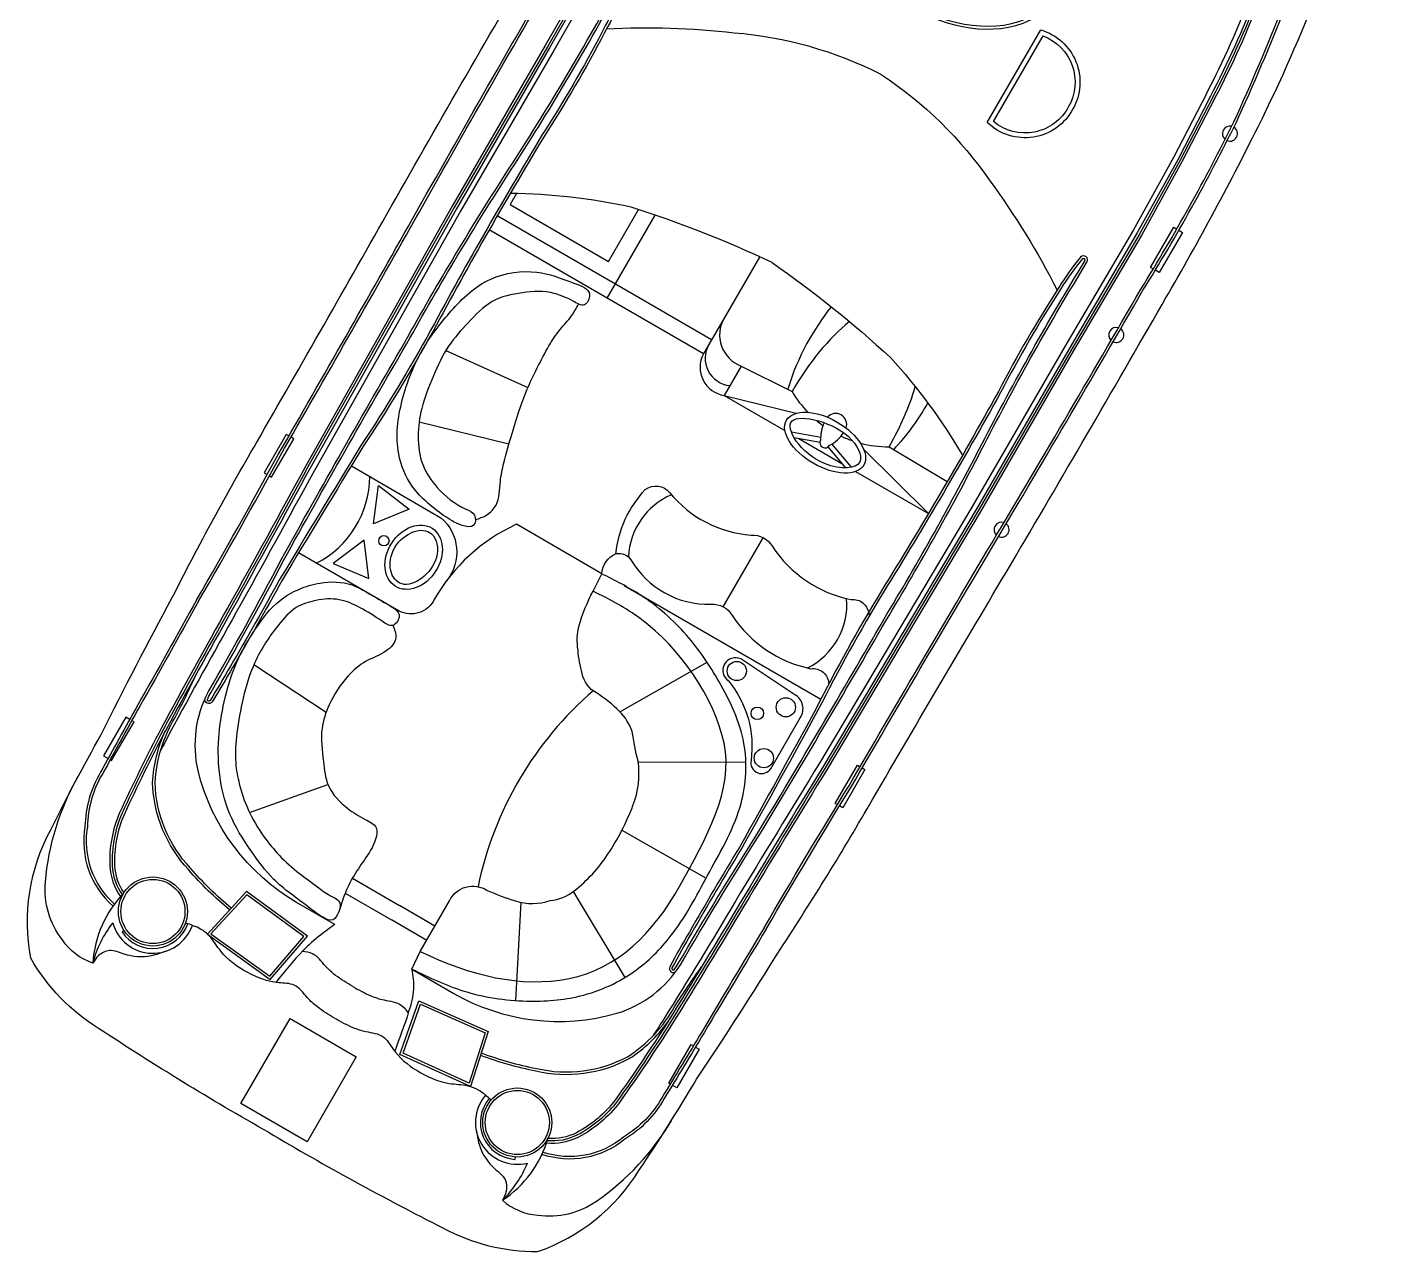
# Model space of a CAD drawing. Header units: metres. Extents: x 334693 to 340967, y 1773231 to 1777706.
# Drawn here: x 335615.61 to 335658.87, y 1775472.58 to 1775511.24 of the extents above; entities that cross this region are included whole.
import ezdxf

# ---------------------------------------------------------------- set-up
doc = ezdxf.new("R2010")
doc.units = ezdxf.units.M

msp = doc.modelspace()

# ---------------------------------------------------------------- linework, layer by layer
at = {"color": 32, "true_color": 0xcd6928}
for p, q in [((335634.174, 1775503.133), (335630.446, 1775505.292)), ((335633.916, 1775502.687), (335630.189, 1775504.845)), ((335628.824, 1775501.04), (335631.414, 1775499.872)), ((335638.149, 1775500.544), (335637.614, 1775499.618)), ((335637.614, 1775499.618), (335639.529, 1775498.509)), ((335637.614, 1775499.618), (335639.887, 1775499.053)), ((335627.98, 1775498.789), (335630.814, 1775498.091)), ((335640.667, 1775498.286), (335639.735, 1775498.453)), ((335640.64, 1775498.134), (335639.818, 1775498.282)), ((335639.967, 1775498.255), (335641.322, 1775497.47)), ((335640.883, 1775497.994), (335641.44, 1775497.33)), ((335641, 1775498.093), (335641.624, 1775497.35)), ((335642.013, 1775497.922), (335644.057, 1775495.886)), ((335641.76, 1775497.217), (335644.057, 1775495.886)), ((335637.582, 1775492.939), (335638.846, 1775495.121)), ((335634.454, 1775493.617), (335640.663, 1775490.021)), ((335622.761, 1775491.12), (335625.043, 1775489.618)), ((335634.311, 1775489.63), (335637.068, 1775491.191)), ((335634.894, 1775488.037), (335638.294, 1775488.044)), ((335622.625, 1775486.442), (335625.099, 1775487.326)), ((335634.382, 1775485.89), (335637.041, 1775484.374)), ((335625.868, 1775484.368), (335627.361, 1775483.504)), ((335625.642, 1775483.9), (335627.101, 1775483.055)), ((335632.844, 1775483.947), (335634.47, 1775481.231)), ((335628.476, 1775482.858), (335627.361, 1775483.504)), ((335631.188, 1775483.609), (335631.024, 1775480.507)), ((335628.218, 1775482.408), (335627.101, 1775483.055)), ((335618.664, 1775482.715), (335618.6, 1775482.672)), ((335631.005, 1775475.567), (335631, 1775475.491))]:
    msp.add_line(p, q, dxfattribs=at)
for points in [[(335623.217, 1775476.348, -0.01736), (335617.855, 1775479.628, -0.12634), (335615.716, 1775481.846, -0.172899), (335616.344, 1775485.896, -0.013884), (335617.94, 1775488.909, -0.008973), (335620.181, 1775493.232, -0.01509), (335622.84, 1775498.125, 0.002245), (335627.092, 1775505.582, -0.003342), (335631.851, 1775513.837, -0.016984), (335635.212, 1775519.26, -0.024546), (335638.071, 1775523.135, -0.067942), (335642.289, 1775527.647, -0.033948), (335645.714, 1775530.198, -0.022001), (335649.081, 1775532.293, -0.042872), (335652.67, 1775533.799, -0.059514), (335654.878, 1775534.238, -0.046364), (335655.992, 1775534.245, -0.104882), (335656.647, 1775534.069, -0.104882)], [(335623.217, 1775476.348, 0.01736), (335628.73, 1775473.329, 0.12634), (335631.718, 1775472.578, 0.172899), (335634.918, 1775475.138, 0.013884), (335636.738, 1775478.021, 0.008973), (335639.373, 1775482.117, 0.01509), (335642.294, 1775486.858, -0.002245), (335646.646, 1775494.256, 0.003342), (335651.438, 1775502.493, 0.016984), (335654.47, 1775508.106, 0.024546), (335656.408, 1775512.515, 0.067942), (335658.223, 1775518.418, 0.033948), (335658.731, 1775522.659, 0.022001), (335658.873, 1775526.622, 0.042872), (335658.392, 1775530.484, 0.059514), (335657.675, 1775532.618, 0.046364), (335657.126, 1775533.588, 0.104882), (335656.647, 1775534.069, 0.104882)], [(335620.958, 1775493.176, 0.006425), (335623.529, 1775497.755, 0.002217), (335627.773, 1775505.197, -0.003368), (335632.537, 1775513.535, -0.024633), (335635.662, 1775518.715, -0.015037), (335638.08, 1775521.903, -0.025439), (335639.509, 1775523.617, -0.013843), (335642.698, 1775526.994, -0.040266), (335646.155, 1775529.636, -0.016729), (335649.702, 1775531.627, -0.029739), (335653.593, 1775533.056, 0.01525), (335655.495, 1775533.488, -0.132389), (335655.85, 1775533.501, -0.028442), (335655.989, 1775533.469, -0.028442)], [(335621.025, 1775493.138, 0.006424), (335623.596, 1775497.717, 0.002217), (335627.84, 1775505.16, -0.003368), (335632.604, 1775513.497, -0.024633), (335635.725, 1775518.671, -0.015038), (335638.14, 1775521.856, -0.025461), (335639.566, 1775523.565, -0.013839), (335642.751, 1775526.938, -0.040238), (335646.195, 1775529.571, -0.016715), (335649.735, 1775531.558, -0.029693), (335653.612, 1775532.982, 0.015234), (335655.516, 1775533.414, -0.134036), (335655.835, 1775533.426, -0.024879), (335655.95, 1775533.4, -0.024879)], [(335638.871, 1775482.802, -0.006424), (335641.563, 1775487.311, -0.002217), (335645.907, 1775494.696, 0.003368), (335650.768, 1775502.977, 0.024633), (335653.703, 1775508.258, 0.015038), (335655.264, 1775511.938, 0.025461), (335656.037, 1775514.026, 0.013839), (335657.378, 1775518.467, 0.040238), (335657.947, 1775522.764, 0.016715), (335657.909, 1775526.823, 0.029693), (335657.215, 1775530.895, -0.015234), (335656.643, 1775532.761, 0.134036), (335656.494, 1775533.044, 0.024879), (335656.415, 1775533.131, 0.024879)], [(335638.937, 1775482.763, -0.006425), (335641.629, 1775487.272, -0.002217), (335645.973, 1775494.657, 0.003368), (335650.834, 1775502.938, 0.024633), (335653.772, 1775508.225, 0.015037), (335655.335, 1775511.909, 0.025439), (335656.11, 1775514.002, 0.013843), (335657.452, 1775518.448, 0.040266), (335658.024, 1775522.761, 0.016729), (335657.986, 1775526.829, 0.029739), (335657.289, 1775530.916, -0.01525), (335656.717, 1775532.78, 0.132389), (335656.552, 1775533.094, 0.028442), (335656.455, 1775533.2, 0.028442)], [(335652.972, 1775509.076, 0.031588), (335654.413, 1775512.282, 0.004924), (335655.194, 1775514.497, 0.028433), (335656.23, 1775518.443, 0.042917), (335656.709, 1775522.516, 0.035379), (335656.751, 1775526.614, 0.02413), (335656.331, 1775530.405, 0.075408), (335655.902, 1775532.245, 0.075408)], [(335653.04, 1775509.041, 0.031592), (335654.485, 1775512.255, 0.004926), (335655.267, 1775514.472, 0.028436), (335656.305, 1775518.427, 0.042895), (335656.785, 1775522.511, 0.035363), (335656.827, 1775526.618, 0.024111), (335656.407, 1775530.415, 0.077658), (335655.951, 1775532.329, 0.077658)], [(335653.108, 1775509.005, 0.031596), (335654.557, 1775512.229, 0.004928), (335655.339, 1775514.448, 0.02844), (335656.38, 1775518.412, 0.042875), (335656.862, 1775522.507, 0.035347), (335656.904, 1775526.623, 0.024093), (335656.483, 1775530.424, 0.079837), (335655.999, 1775532.413)], [(335652.836, 1775509.148, 0.031581), (335654.269, 1775512.335, 0.00492), (335655.048, 1775514.545, 0.028426), (335656.08, 1775518.473, 0.042959), (335656.555, 1775522.524, 0.035411), (335656.598, 1775526.604, 0.028829), (335656.247, 1775529.787, 0.092336), (335655.541, 1775531.621, 0.080328)], [(335636.669, 1775518.526), (335635.44, 1775516.62), (335634.079, 1775514.378), (335631.962, 1775510.668), (335629.022, 1775505.592), (335624.4, 1775497.397, -0.002601), (335621.937, 1775492.921, 0.004411), (335619.84, 1775489.116, 0.013009), (335618.518, 1775486.433, 0.113396), (335618.209, 1775484.768, 0.146005), (335618.548, 1775483.793, 1.595219)], [(335636.733, 1775518.484), (335635.505, 1775516.579), (335634.145, 1775514.339), (335632.028, 1775510.63), (335629.088, 1775505.554), (335624.467, 1775497.36, -0.002601), (335622.004, 1775492.883, 0.004411), (335619.907, 1775489.08, 0.013003), (335618.588, 1775486.402, 0.113337), (335618.286, 1775484.772, 0.144821), (335618.601, 1775483.852, 0.138987)], [(335636.798, 1775518.443), (335635.57, 1775516.539), (335634.211, 1775514.3), (335632.095, 1775510.592), (335629.155, 1775505.516), (335624.534, 1775497.323, -0.002601), (335622.071, 1775492.846, 0.00441), (335619.975, 1775489.044, 0.012997), (335618.658, 1775486.37, 0.113276), (335618.363, 1775484.775, 0.142458), (335618.655, 1775483.909, 0.142458)], [(335636.927, 1775518.36), (335635.7, 1775516.457), (335634.344, 1775514.222), (335632.228, 1775510.515), (335629.288, 1775505.44), (335624.669, 1775497.248, -0.002601), (335622.205, 1775492.771, 0.00441), (335620.11, 1775488.972, 0.002867), (335619.809, 1775488.39, 0.002867)], [(335625.314, 1775482.908), (335624.109, 1775483.606, -0.202722), (335620.997, 1775487.763, -0.178768), (335621.327, 1775490.264, 0.010028), (335623.632, 1775494.446, -0.005356), (335627.524, 1775501.296, -0.016605), (335630.803, 1775506.76, 0.018921), (335634.185, 1775512.44, -0.925873), (335634.426, 1775512.345, -0.041202), (335633.934, 1775511.272, -0.024461), (335632.04, 1775507.989, 0.012888), (335628.417, 1775501.648, -0.019359), (335626.204, 1775497.992, 0.002375), (335623.64, 1775493.763, -0.006386), (335622.085, 1775491.027, -0.013656), (335621.439, 1775489.944, -0.862706), (335621.219, 1775490.041, 0.648089)], [(335621.292, 1775490.016, -0.016488), (335621.395, 1775490.227, 0.010023), (335623.699, 1775494.41, -0.005356), (335627.59, 1775501.258, -0.016607), (335630.867, 1775506.718, 0.018921), (335634.252, 1775512.404, 0.01143), (335634.254, 1775512.407, -0.913283), (335634.353, 1775512.369, -0.041174), (335633.866, 1775511.309, -0.024478), (335631.974, 1775508.03, 0.012889), (335628.349, 1775501.685, -0.019362), (335626.139, 1775498.033, 0.002377), (335623.573, 1775493.802, -0.006391), (335622.018, 1775491.065, -0.013664), (335621.374, 1775489.985, 0.000701), (335621.374, 1775489.985, -0.819976), (335621.292, 1775490.016, -0.819976)], [(335642.566, 1775509.756, 0.096403), (335637.929, 1775511.065, 0.040538), (335633.89, 1775511.188, 1.92312)], [(335645.918, 1775508.238), (335647.61, 1775511.161, -0.483063), (335648.621, 1775508.665, -0.50024), (335645.918, 1775508.238, -0.418424)], [(335642.566, 1775509.756, -0.096403), (335646.009, 1775506.385, -0.040538), (335648.125, 1775502.943, -1.92312)], [(335653.108, 1775509.005), (335652.066, 1775506.991), (335650.798, 1775504.695), (335648.634, 1775501.012), (335645.694, 1775495.936), (335640.885, 1775487.849, 0.002601), (335638.229, 1775483.485, -0.004411), (335635.972, 1775479.772, -0.013009), (335634.302, 1775477.291, -0.113396), (335633.012, 1775476.195, -0.146005), (335631.998, 1775476.003, -1.595219)], [(335653.04, 1775509.04), (335651.998, 1775507.027), (335650.732, 1775504.733), (335648.568, 1775501.051), (335645.628, 1775495.974), (335640.82, 1775487.889, 0.002601), (335638.163, 1775483.524, -0.004411), (335635.907, 1775479.813, -0.013003), (335634.24, 1775477.336, -0.113337), (335632.977, 1775476.263, -0.144821), (335632.023, 1775476.079, -0.138987)], [(335652.971, 1775509.075), (335651.931, 1775507.063), (335650.665, 1775504.771), (335648.502, 1775501.089), (335645.562, 1775496.013), (335640.754, 1775487.928, 0.002601), (335638.097, 1775483.563, -0.00441), (335635.842, 1775479.854, -0.012997), (335634.178, 1775477.381, -0.113276), (335632.942, 1775476.331, -0.142458), (335632.045, 1775476.154, -0.142458)], [(335652.835, 1775509.146), (335651.795, 1775507.136), (335650.532, 1775504.847), (335648.369, 1775501.167), (335645.429, 1775496.091), (335640.623, 1775488.008, 0.002601), (335637.965, 1775483.642, -0.00441), (335635.712, 1775479.936, -0.002867), (335635.357, 1775479.384, -0.002867)], [(335639.125, 1775503.814, 0.033687), (335634.669, 1775505.562, 0.051879), (335630.854, 1775505.997, 1.92312)], [(335627.749, 1775481.498), (335629.068, 1775480.734, 0.202722), (335634.223, 1775480.104, 0.178768), (335636.228, 1775481.634, -0.010028), (335638.709, 1775485.714, 0.005356), (335642.713, 1775492.498, 0.016605), (335645.821, 1775498.062, -0.018921), (335649.065, 1775503.822, 0.925873), (335648.863, 1775503.984, 0.041202), (335648.177, 1775503.023, 0.024461), (335646.272, 1775499.746, -0.012888), (335642.574, 1775493.449, 0.019359), (335640.504, 1775489.709, -0.002375), (335638.112, 1775485.381, 0.006386), (335636.513, 1775482.671, 0.013656), (335635.894, 1775481.572, 0.862706), (335636.088, 1775481.429, -0.648089)], [(335636.03, 1775481.48, 0.016488), (335636.162, 1775481.674, -0.010023), (335638.643, 1775485.754, 0.005356), (335642.647, 1775492.537, 0.016607), (335645.753, 1775498.097, -0.018921), (335649, 1775503.862, -0.01143), (335649.002, 1775503.865, 0.913283), (335648.92, 1775503.932, 0.041174), (335648.242, 1775502.982, 0.024478), (335646.339, 1775499.71, -0.012889), (335642.64, 1775493.408, 0.019362), (335640.572, 1775489.674, -0.002377), (335638.178, 1775485.343, 0.006391), (335636.579, 1775482.632, 0.013664), (335635.962, 1775481.536, -0.000701), (335635.962, 1775481.536, 0.819976), (335636.03, 1775481.48, 0.819976)], [(335638.721, 1775503.981), (335637.609, 1775502.061, 0.462925), (335638.149, 1775500.544), (335639.753, 1775499.741)], [(335639.125, 1775503.814, -0.033687), (335642.858, 1775500.819, -0.051879), (335645.133, 1775497.727, -1.92312)], [(335637.609, 1775502.061), (335637.127, 1775501.229, 0.545737), (335637.794, 1775499.929, 0.282905)], [(335637.127, 1775501.229), (335636.953, 1775500.928, 0.516839), (335637.614, 1775499.618, 0.282905)], [(335625.838, 1775497.394), (335628.666, 1775495.756, -0.406088), (335628.847, 1775493.771)], [(335634.189, 1775494.617, -0.164009), (335635.12, 1775496.643, -0.407559), (335635.891, 1775496.543, 0.20466), (335638.457, 1775495.205, -0.28657), (335639.133, 1775494.843, 0.198759), (335641.611, 1775493.171, -0.45148), (335642.176, 1775492.685, -1.463971)], [(335633.747, 1775493.986), (335631.05, 1775495.548, 0.158322), (335628.456, 1775493.172, -0.417676), (335627.351, 1775492.806), (335624.172, 1775494.648)], [(335633.747, 1775493.986, -0.291269), (335634.203, 1775494.623, -0.299867), (335634.667, 1775494.429, 0.273478), (335637.193, 1775493.023, -0.28657), (335637.869, 1775492.66, 0.198759), (335640.346, 1775490.988, -0.45148), (335640.912, 1775490.503, -1.463971)], [(335627.749, 1775481.498), (335628.014, 1775482.052), (335628.934, 1775483.659, -0.448043), (335630.126, 1775483.987, 0.025561), (335631.02, 1775483.651, 0.15676), (335632.116, 1775483.666, 0.144288), (335632.877, 1775483.972, 0.079427), (335633.929, 1775485.116, 0.054179), (335634.729, 1775486.665, 0.127294), (335634.891, 1775488.065, -0.025195), (335634.705, 1775489.004, 0.112656), (335634.306, 1775489.636, 0.061652), (335633.577, 1775490.221, -0.222278), (335633.125, 1775490.84, -0.049109), (335632.994, 1775491.565, -0.09997), (335633.028, 1775492.354, -0.045992), (335633.469, 1775493.438), (335633.747, 1775493.986)], [(335620.958, 1775493.176, -0.002942), (335619.094, 1775489.846, 0.002013), (335617.92, 1775487.717, 0.130442), (335617.426, 1775486.003, 0.261246), (335618.312, 1775483.491, 0.209197)], [(335621.025, 1775493.139, -0.002941), (335619.16, 1775489.808, 0.002014), (335617.986, 1775487.679, 0.130992), (335617.503, 1775485.996, 0.261832), (335618.363, 1775483.548, 0.261832)], [(335622.045, 1775483.426, -0.043334), (335620.753, 1775484.692, -0.18333), (335619.64, 1775487.389, -0.123985), (335620.273, 1775489.444, 0.015377), (335620.938, 1775490.811)], [(335621.993, 1775483.369, -0.043195), (335620.696, 1775484.641, -0.183415), (335619.563, 1775487.39, -0.094511), (335619.962, 1775489.02)], [(335617.672, 1775481.692, -0.164393), (335616.711, 1775482.421, -0.188684), (335616.175, 1775484.25, -0.10758), (335617.21, 1775487.59)], [(335638.937, 1775482.763, 0.002942), (335636.976, 1775479.488, -0.002013), (335635.714, 1775477.411, -0.130442), (335634.473, 1775476.13, -0.261246), (335631.853, 1775475.648, -0.209197)], [(335638.872, 1775482.803, 0.002941), (335636.911, 1775479.528, -0.002014), (335635.648, 1775477.449, -0.130992), (335634.428, 1775476.193, -0.261832), (335631.878, 1775475.721, -0.261832)], [(335629.939, 1775478.854, 0.043334), (335631.681, 1775478.363, 0.18333), (335634.573, 1775478.74, 0.123985), (335636.041, 1775480.312, -0.015377), (335636.896, 1775481.569)], [(335629.916, 1775478.781, 0.043195), (335631.665, 1775478.288, 0.183415), (335634.612, 1775478.674, 0.094511), (335635.828, 1775479.831)], [(335630.611, 1775474.198, 0.164393), (335631.722, 1775473.727, 0.188684), (335633.575, 1775474.172, 0.10758), (335635.957, 1775476.732)]]:
    msp.add_lwpolyline(points, format="xyb", dxfattribs=at)
for points in [[(335646.113, 1775508.269), (335647.68, 1775510.975, -0.460147), (335648.486, 1775508.739, -0.47706)], [(335638.132, 1775491.296, 0.917705), (335637.742, 1775490.604, -0.209704), (335638.457, 1775488.093, 0.850912), (335639.091, 1775487.845), (335640.014, 1775489.439, 0.435659), (335639.841, 1775490.166)]]:
    msp.add_lwpolyline(points, format="xyb", close=True, dxfattribs=at)
for points in [[(335631.054, 1775505.994), (335630.854, 1775505.648), (335633.956, 1775503.851), (335634.904, 1775505.487)], [(335636.953, 1775500.928), (335633.916, 1775502.687), (335635.435, 1775505.31)], [(335651.159, 1775503.614), (335651.072, 1775503.664), (335651.805, 1775504.93), (335651.901, 1775504.874)], [(335651.968, 1775504.836), (335652.083, 1775504.769), (335651.35, 1775503.503), (335651.225, 1775503.575)], [(335637.211, 1775501.374), (335634.174, 1775503.133)], [(335623.865, 1775498.339), (335623.78, 1775498.388), (335623.079, 1775497.178), (335623.181, 1775497.119)], [(335623.248, 1775497.08), (335623.315, 1775497.041), (335624.016, 1775498.251), (335623.932, 1775498.3)], [(335642.815, 1775497.996), (335644.654, 1775496.899)], [(335618.839, 1775489.387), (335618.719, 1775489.457), (335618.01, 1775488.232), (335618.156, 1775488.148)], [(335618.222, 1775488.11), (335618.267, 1775488.084), (335618.976, 1775489.308), (335618.905, 1775489.349)], [(335641.184, 1775486.692), (335641.117, 1775486.731), (335641.818, 1775487.941), (335641.902, 1775487.892)], [(335641.968, 1775487.854), (335642.054, 1775487.804), (335641.353, 1775486.594), (335641.251, 1775486.653)], [(335635.904, 1775477.869), (335635.859, 1775477.895), (335636.568, 1775479.119), (335636.639, 1775479.078)], [(335636.705, 1775479.039), (335636.825, 1775478.97), (335636.116, 1775477.746), (335635.971, 1775477.83)]]:
    msp.add_lwpolyline(points, dxfattribs=at)
for points in [[(335626.537, 1775495.561), (335626.693, 1775496.77), (335627.661, 1775496.031)], [(335626.239, 1775495.047), (335625.268, 1775494.311), (335626.392, 1775493.838)], [(335623.277, 1775481.174), (335624.45, 1775482.539), (335622.522, 1775483.947), (335621.29, 1775482.602)], [(335623.265, 1775481.278), (335624.338, 1775482.526), (335622.533, 1775483.844), (335621.405, 1775482.614)], [(335627.373, 1775478.802), (335627.973, 1775480.499), (335630.153, 1775479.527), (335629.6, 1775477.789)], [(335627.469, 1775478.843), (335628.018, 1775480.395), (335630.059, 1775479.485), (335629.553, 1775477.895)], [(335622.347, 1775477.256), (335623.901, 1775479.939), (335625.991, 1775478.728), (335624.437, 1775476.045)]]:
    msp.add_lwpolyline(points, close=True, dxfattribs=at)
for centre, radius in [((335626.863, 1775495.029), 0.163), ((335638.008, 1775490.914), 0.304), ((335638.658, 1775489.576), 0.197), ((335639.557, 1775489.768), 0.304), ((335638.863, 1775488.161), 0.304), ((335619.571, 1775483.319), 1.09), ((335619.571, 1775483.319), 1.013), ((335631.077, 1775476.655), 1.09), ((335631.077, 1775476.655), 1.013)]:
    msp.add_circle(centre, radius, dxfattribs=at)
for centre, radius, start, end in [((335653.582, 1775507.887), 0.237, 77.2606, 229.5363), ((335653.582, 1775507.887), 0.237, 248.1952, 58.6018), ((335649.993, 1775501.528), 0.237, 73.5514, 226.1319), ((335649.993, 1775501.528), 0.237, 244.7921, 54.8912), ((335642.808, 1775501.544), 3.548, 210.5463, 223.8973), ((335641.894, 1775498.243), 1.241, 146.0368, 146.3061), ((335641.131, 1775498.701), 0.347, 340.7236, 139.0692), ((335642.808, 1775501.544), 3.548, 229.8704, 234.1103), ((335641.894, 1775498.243), 1.241, 155.5238, 181.5167), ((335640.352, 1775499.136), 1.241, 298.3259, 325.966), ((335640.352, 1775499.136), 1.241, 333.5366, 333.8059), ((335640.797, 1775498.127), 0.166, 149.9213, 329.9213), ((335642.808, 1775501.544), 3.548, 244.8238, 251.1631), ((335642.808, 1775501.544), 3.548, 255.3555, 270.1113), ((335623.301, 1775497.094), 3.124, 297.3899, 359.2773), ((335636.826, 1775494.416), 2.243, 113.1213, 177.3255), ((335646.37, 1775495.378), 0.237, 71.1433, 227.3924), ((335646.37, 1775495.378), 0.237, 246.0166, 52.5191), ((335639.24, 1775493.018), 2.243, 296.5458, 4.6933), ((335640.772, 1775481.839), 11.166, 130.8208, 168.2934), ((335621.182, 1775481.462), 3.517, 135.917, 176.2526), ((335621.074, 1775480.798), 3.517, 142.0467, 165.2792), ((335619.571, 1775483.319), 1.32, 195.6939, 340.5955), ((335619.571, 1775483.319), 1.167, 213.6456, 340.5955), ((335631.077, 1775476.655), 1.32, 139.2471, 284.1487), ((335631.077, 1775476.655), 1.167, 139.2471, 266.197), ((335628.665, 1775477.128), 3.517, 303.59, 343.9256), ((335628.143, 1775476.704), 3.517, 314.5634, 337.7959)]:
    msp.add_arc(centre, radius, start, end, dxfattribs=at)
for start_param, end_param in [(0.830012, 1.576846), (4.712389, 5.232342)]:
    msp.add_ellipse((335641.29, 1775498.879), major_axis=(2.077, 3.585), ratio=0.425319, start_param=start_param, end_param=end_param, dxfattribs=at)
for centre, major_axis, ratio in [((335640.797, 1775498.127), (1.22, -0.707), 0.533092), ((335627.805, 1775494.509), (0.585, 0.914), 0.758117)]:
    msp.add_ellipse(centre, major_axis=major_axis, ratio=ratio, dxfattribs=at)
for points, knots in [([(335643.72, 1775511.749), (335644.911, 1775511.187), (335646.342, 1775510.903), (335648.66, 1775512.289), (335649.496, 1775513.414), (335651.565, 1775516.766), (335652.473, 1775519.147), (335654.412, 1775523.305), (335655.164, 1775525.118), (335655.927, 1775527.008)], [0, 0, 0, 0, 0.0462196, 0.0462196, 0.0924392, 0.0924392, 0.1947325, 0.1947325, 0.2709084, 0.2709084, 0.2709084, 0.2709084]), ([(335643.753, 1775511.819), (335644.979, 1775511.24), (335646.437, 1775511.002), (335648.76, 1775512.492), (335649.577, 1775513.666), (335651.613, 1775517.058), (335652.537, 1775519.442), (335654.411, 1775523.505), (335655.12, 1775525.213), (335655.841, 1775527)], [0, 0, 0, 0, 0.0480884, 0.0480884, 0.0961768, 0.0961768, 0.1985377, 0.1985377, 0.2704106, 0.2704106, 0.2704106, 0.2704106]), ([(335641.885, 1775497.497), (335641.965, 1775497.635), (335641.904, 1775497.921), (335641.12, 1775498.785), (335639.988, 1775499.04), (335639.519, 1775498.585), (335640, 1775497.793), (335641.312, 1775497.247), (335641.782, 1775497.319), (335641.885, 1775497.497)], [0, 0, 0, 0, 1.031451, 1.031451, 2.992455, 2.992455, 4.95346, 4.95346, 6.283185, 6.283185, 6.283185, 6.283185]), ([(335628.308, 1775495.294), (335628.004, 1775495.489), (335627.398, 1775495.23), (335626.924, 1775494.219), (335627.121, 1775493.701), (335627.894, 1775493.602), (335628.461, 1775494.086), (335628.596, 1775494.912), (335628.491, 1775495.177), (335628.308, 1775495.294)], [0, 0, 0, 0, 1.743273, 1.743273, 3.486547, 3.486547, 5.22982, 5.22982, 6.283185, 6.283185, 6.283185, 6.283185]), ([(335628.014, 1775482.052), (335629.598, 1775481.291), (335631.189, 1775480.902), (335634.234, 1775481.503), (335635.382, 1775482.638), (335637.039, 1775485.625), (335637.919, 1775487.182), (335637.293, 1775490.086), (335636.238, 1775491.618), (335634.512, 1775492.903), (335634.014, 1775493.162), (335633.469, 1775493.438)], [0, 0, 0, 0, 0.0684102, 0.0684102, 0.1368204, 0.1368204, 0.2052306, 0.2052306, 0.2736407, 0.2736407, 0.2974604, 0.2974604, 0.2974604, 0.2974604]), ([(335625.882, 1775480.949), (335625.696, 1775481.061), (335625.386, 1775481.246), (335624.981, 1775481.609), (335624.703, 1775482.011), (335624.401, 1775482.044), (335624.286, 1775482.052)], [0, 0, 0, 0, 0.00840925, 0.01405459, 0.02148076, 0.02583256, 0.02583256, 0.02583256, 0.02583256]), ([(335625.882, 1775480.949), (335626.071, 1775480.844), (335626.386, 1775480.667), (335626.902, 1775480.497), (335627.389, 1775480.455), (335627.568, 1775480.21), (335627.632, 1775480.114)], [0, 0, 0, 0, 0.00840925, 0.01405459, 0.02148076, 0.02583256, 0.02583256, 0.02583256, 0.02583256])]:
    msp.add_open_spline(points, degree=3, knots=knots, dxfattribs=at)
for points in [[(335632.569, 1775502.727), (335632.837, 1775502.597), (335633.2, 1775502.48), (335633.358, 1775502.795), (335632.867, 1775503.167), (335631.698, 1775503.511), (335630.24, 1775503.293), (335628.991, 1775502.287), (335628.112, 1775501.106), (335627.445, 1775499.474), (335627.332, 1775497.769), (335627.761, 1775496.75), (335628.823, 1775495.78), (335629.387, 1775495.496), (335629.687, 1775495.51), (335629.726, 1775495.835), (335629.455, 1775496.029), (335628.55, 1775496.71), (335628.094, 1775497.432), (335627.948, 1775498.329), (335628.058, 1775499.203), (335628.429, 1775500.238), (335628.906, 1775501.17), (335629.525, 1775501.916), (335630.285, 1775502.58), (335631.239, 1775502.861), (335632.246, 1775502.84), (335632.569, 1775502.727)], [(335629.755, 1775495.691), (335630.117, 1775495.846), (335630.405, 1775496.155), (335630.543, 1775496.898), (335630.651, 1775497.494), (335630.914, 1775498.421), (335631.381, 1775499.796), (335631.707, 1775500.485), (335632.077, 1775501.186), (335632.427, 1775501.696), (335632.787, 1775502.128), (335633.01, 1775502.503)], [(335627.144, 1775492.355), (335627.245, 1775491.973), (335626.923, 1775491.536), (335626.304, 1775491.224), (335625.729, 1775490.749), (335625.136, 1775489.845), (335624.911, 1775489.097), (335624.954, 1775488.056), (335625.112, 1775487.294), (335625.73, 1775486.567), (335626.273, 1775486.229), (335626.623, 1775485.957), (335626.601, 1775485.6), (335626.248, 1775484.95), (335625.571, 1775483.701), (335625.259, 1775483.061), (335624.549, 1775483.408), (335623.382, 1775484.345), (335622.659, 1775485.249), (335622.004, 1775486.391), (335621.67, 1775487.722), (335621.661, 1775488.946), (335621.856, 1775490.081), (335622.21, 1775491.17), (335622.794, 1775492.218), (335623.585, 1775493.146), (335624.18, 1775493.494), (335624.85, 1775493.691), (335625.86, 1775493.632), (335626.4, 1775493.357), (335627.047, 1775492.981), (335627.345, 1775492.67), (335627.144, 1775492.355), (335626.805, 1775492.485), (335626.115, 1775492.913), (335625.457, 1775493.165), (335624.717, 1775493.142), (335624.099, 1775492.917), (335623.546, 1775492.379), (335622.791, 1775491.187), (335622.419, 1775490.055), (335622.226, 1775488.966), (335622.185, 1775488.019), (335622.299, 1775487.348), (335622.578, 1775486.544), (335623.088, 1775485.671), (335623.562, 1775485.096), (335624.198, 1775484.52), (335624.763, 1775484.1), (335625.174, 1775483.819), (335625.474, 1775483.59), (335625.461, 1775483.358)], [(335627.749, 1775481.498), (335629.362, 1775480.814), (335631.379, 1775480.49), (335633.062, 1775480.651), (335634.836, 1775481.474), (335636.002, 1775482.649), (335637.153, 1775484.579), (335638.141, 1775486.734), (335638.233, 1775488.628), (335637.448, 1775490.576), (335636.419, 1775492.048), (335634.975, 1775493.307), (335633.747, 1775493.986)], [(335625.305, 1775479.953), (335624.764, 1775480.305), (335624.445, 1775480.598), (335624.032, 1775480.991), (335623.544, 1775481.068), (335622.567, 1775481.389), (335621.714, 1775482.067), (335621.356, 1775482.54), (335621.077, 1775482.763), (335620.599, 1775482.954)], [(335625.314, 1775482.908), (335624.859, 1775482.575), (335624.316, 1775482.084), (335623.449, 1775481.08)], [(335619.985, 1775482.065), (335619.513, 1775481.918), (335618.658, 1775481.975), (335618.199, 1775482.084), (335617.857, 1775481.926), (335617.672, 1775481.692)], [(335627.749, 1775481.498), (335627.8, 1775480.871), (335627.646, 1775480.156), (335627.206, 1775478.904)], [(335625.305, 1775479.953), (335625.879, 1775479.659), (335626.292, 1775479.528), (335626.838, 1775479.365), (335627.148, 1775478.981), (335627.913, 1775478.293), (335628.925, 1775477.891), (335629.513, 1775477.815), (335629.845, 1775477.684), (335630.25, 1775477.365)], [(335629.784, 1775476.389), (335629.891, 1775475.908), (335630.365, 1775475.194), (335630.689, 1775474.85), (335630.722, 1775474.475), (335630.611, 1775474.198)]]:
    msp.add_spline(points, degree=3, dxfattribs=at)
for points in [[(335640.991, 1775502.42), (335640.436, 1775501.721), (335639.93, 1775500.848), (335639.62, 1775499.817)], [(335644.039, 1775499.382), (335643.75, 1775498.873), (335643.388, 1775498.366), (335642.941, 1775497.894)]]:
    msp.add_open_spline(points, degree=3, dxfattribs=at)

doc.saveas('drawing.dxf')
